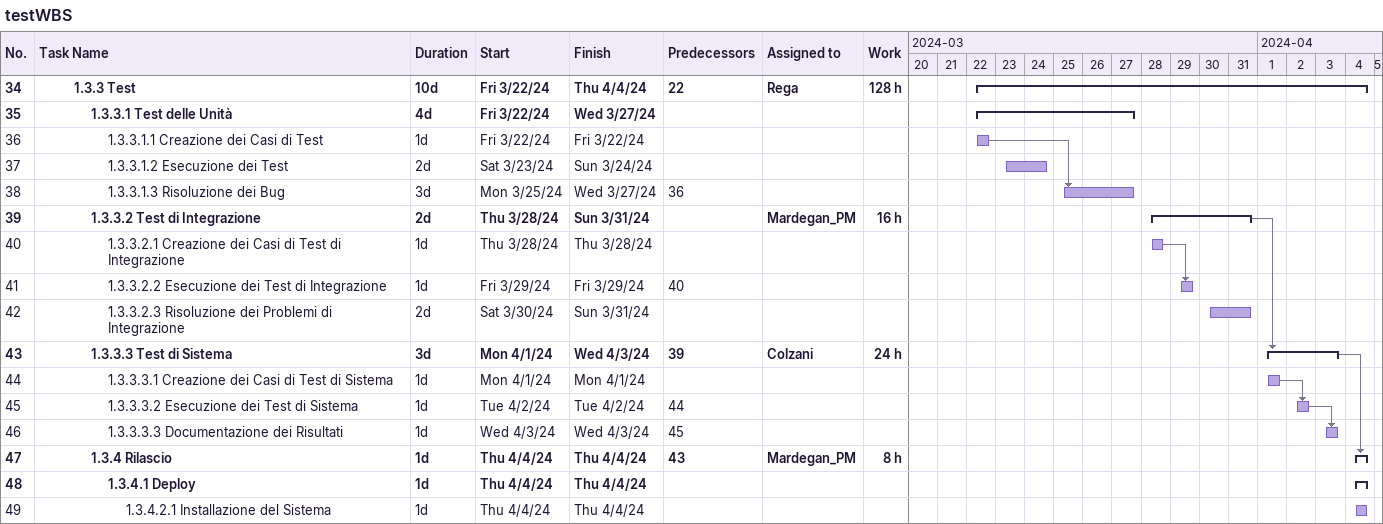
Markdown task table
testWBS

| ID | Level | Task | Duration | Start | Finish | Predecessors | Resources | Work (h) |
|---|---|---|---|---|---|---|---|---|
| 34 | 3 | **1.3.3 Test** | 10d | 2024-03-22 | 2024-04-04 | 22 | Rega | 128 |
| 35 | 4 | **1.3.3.1 Test delle Unità** | 4d | 2024-03-22 | 2024-03-27 |  |  |  |
| 36 | 5 | 1.3.3.1.1 Creazione dei Casi di Test | 1d | 2024-03-22 | 2024-03-22 |  |  |  |
| 37 | 5 | 1.3.3.1.2 Esecuzione dei Test | 2d | 2024-03-23 | 2024-03-24 |  |  |  |
| 38 | 5 | 1.3.3.1.3 Risoluzione dei Bug | 3d | 2024-03-25 | 2024-03-27 | 36 |  |  |
| 39 | 4 | **1.3.3.2 Test di Integrazione** | 2d | 2024-03-28 | 2024-03-31 |  | Mardegan_PM | 16 |
| 40 | 5 | 1.3.3.2.1 Creazione dei Casi di Test di Integrazione | 1d | 2024-03-28 | 2024-03-28 |  |  |  |
| 41 | 5 | 1.3.3.2.2 Esecuzione dei Test di Integrazione | 1d | 2024-03-29 | 2024-03-29 | 40 |  |  |
| 42 | 5 | 1.3.3.2.3 Risoluzione dei Problemi di Integrazione | 2d | 2024-03-30 | 2024-03-31 |  |  |  |
| 43 | 4 | **1.3.3.3 Test di Sistema** | 3d | 2024-04-01 | 2024-04-03 | 39 | Colzani | 24 |
| 44 | 5 | 1.3.3.3.1 Creazione dei Casi di Test di Sistema | 1d | 2024-04-01 | 2024-04-01 |  |  |  |
| 45 | 5 | 1.3.3.3.2 Esecuzione dei Test di Sistema | 1d | 2024-04-02 | 2024-04-02 | 44 |  |  |
| 46 | 5 | 1.3.3.3.3 Documentazione dei Risultati | 1d | 2024-04-03 | 2024-04-03 | 45 |  |  |
| 47 | 4 | **1.3.4 Rilascio** | 1d | 2024-04-04 | 2024-04-04 | 43 | Mardegan_PM | 8 |
| 48 | 5 | **1.3.4.1 Deploy** | 1d | 2024-04-04 | 2024-04-04 |  |  |  |
| 49 | 6 | 1.3.4.2.1 Installazione del Sistema | 1d | 2024-04-04 | 2024-04-04 |  |  |  |
